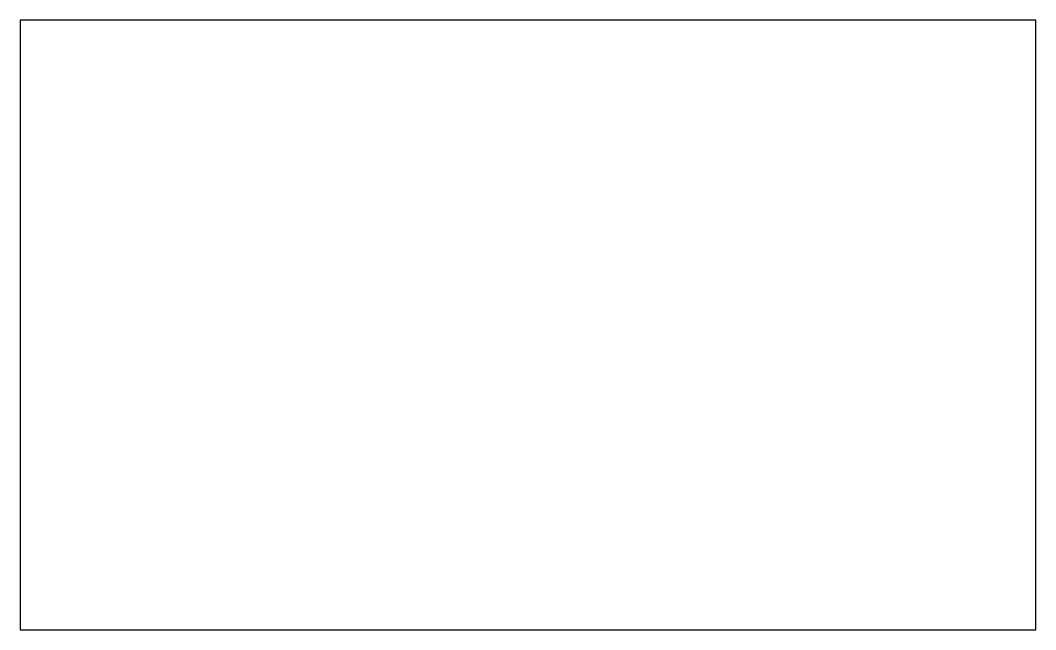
# Model space of a CAD drawing. Header units: millimetres. Extents: x 0 to 250, y 0 to 150.
import ezdxf

# ---------------------------------------------------------------- set-up
doc = ezdxf.new("R2010")
doc.units = ezdxf.units.MM
doc.layers.get('0').update_dxf_attribs({"color": 18, "true_color": 0x000000})

msp = doc.modelspace()

# ---------------------------------------------------------------- linework, layer by layer
msp.add_lwpolyline([(0, 0.3), (250, 0.3), (250, 150.3), (0, 150.3)], close=True)

doc.saveas('drawing.dxf')
